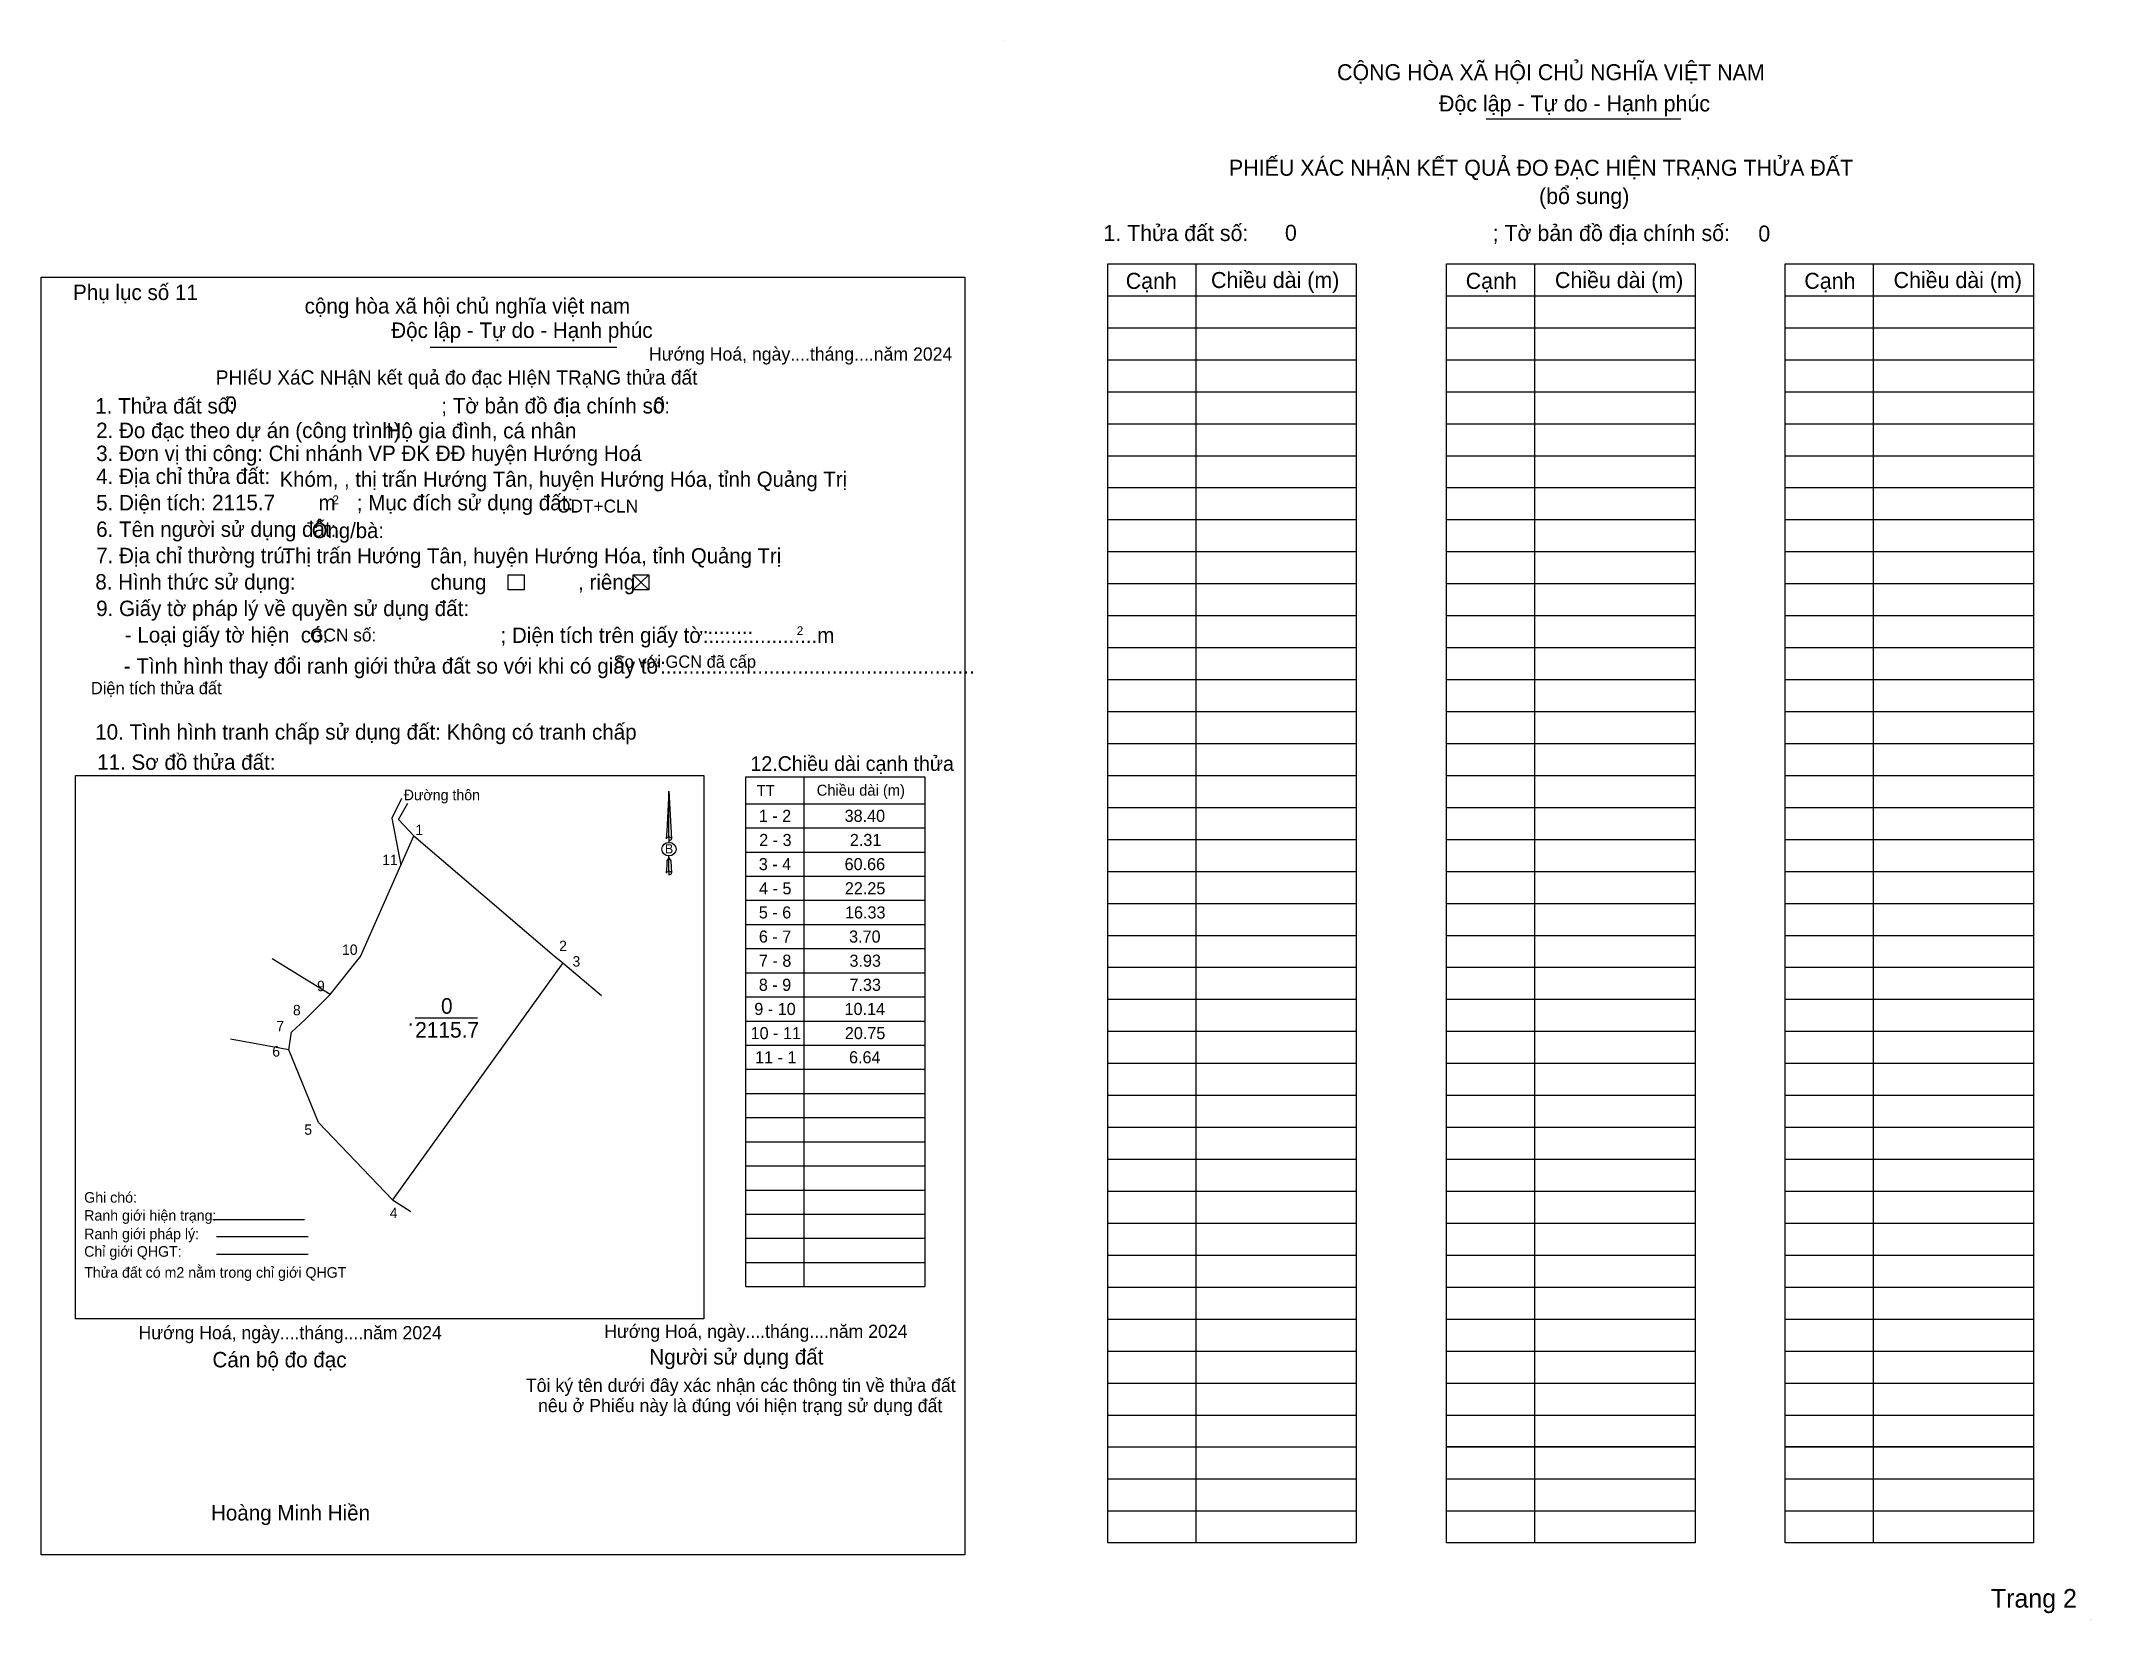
# Model space of a CAD drawing. Extents: x 548579 to 549005, y 1843300 to 1843628.
import ezdxf

# ---------------------------------------------------------------- set-up
doc = ezdxf.new("R2010")
doc.units = 0
for name, color, linetype in [('Level 1', 7, 'Continuous'), ('Level 10', 7, 'Continuous'), ('Level 13', 7, 'Continuous'), ('Level 23', 7, 'Continuous'), ('Level 3', 7, 'Continuous'), ('Level 40', 7, 'Continuous'), ('Level 52', 7, 'Continuous'), ('Level 53', 7, 'Continuous'), ('Level 59', 7, 'Continuous'), ('Level 6', 7, 'Continuous'), ('Level 9', 7, 'Continuous')]:
    doc.layers.add(name, color=color, linetype=linetype)

msp = doc.modelspace()

# ---------------------------------------------------------------- linework, layer by layer
at = {"layer": 'Level 1'}
for p, q in [((548778.67, 1843628.18), (548778.67, 1843628.18)), ((548878.94, 1843612), (548919.39, 1843612)), ((548818.57, 1843581.87), (548818.57, 1843315.96)), ((548888.97, 1843581.87), (548888.97, 1843315.96)), ((548959.36, 1843581.87), (548959.36, 1843315.96)), ((548800.29, 1843575.22), (548851.92, 1843575.22)), ((548870.69, 1843575.22), (548922.32, 1843575.22)), ((548941.08, 1843575.22), (548992.71, 1843575.22)), ((548800.29, 1843568.57), (548851.92, 1843568.57)), ((548870.69, 1843568.57), (548922.32, 1843568.57)), ((548941.08, 1843568.57), (548992.71, 1843568.57)), ((548800.29, 1843561.92), (548851.92, 1843561.92)), ((548870.69, 1843561.92), (548922.32, 1843561.92)), ((548941.08, 1843561.92), (548992.71, 1843561.92)), ((548800.29, 1843555.28), (548851.92, 1843555.28)), ((548870.69, 1843555.28), (548922.32, 1843555.28)), ((548941.08, 1843555.28), (548992.71, 1843555.28)), ((548800.29, 1843548.63), (548851.92, 1843548.63)), ((548870.69, 1843548.63), (548922.32, 1843548.63)), ((548941.08, 1843548.63), (548992.71, 1843548.63)), ((548800.29, 1843541.98), (548851.92, 1843541.98)), ((548870.69, 1843541.98), (548922.32, 1843541.98)), ((548941.08, 1843541.98), (548992.71, 1843541.98)), ((548800.29, 1843535.33), (548851.92, 1843535.33)), ((548870.69, 1843535.33), (548922.32, 1843535.33)), ((548941.08, 1843535.33), (548992.71, 1843535.33)), ((548800.29, 1843528.69), (548851.92, 1843528.69)), ((548870.69, 1843528.69), (548922.32, 1843528.69)), ((548941.08, 1843528.69), (548992.71, 1843528.69)), ((548800.29, 1843522.04), (548851.92, 1843522.04)), ((548870.69, 1843522.04), (548922.32, 1843522.04)), ((548941.08, 1843522.04), (548992.71, 1843522.04)), ((548800.29, 1843515.39), (548851.92, 1843515.39)), ((548870.69, 1843515.39), (548922.32, 1843515.39)), ((548941.08, 1843515.39), (548992.71, 1843515.39)), ((548800.29, 1843508.74), (548851.92, 1843508.74)), ((548870.69, 1843508.74), (548922.32, 1843508.74)), ((548941.08, 1843508.74), (548992.71, 1843508.74)), ((548800.29, 1843502.1), (548851.92, 1843502.1)), ((548870.69, 1843502.1), (548922.32, 1843502.1)), ((548941.08, 1843502.1), (548992.71, 1843502.1)), ((548800.29, 1843495.45), (548851.92, 1843495.45)), ((548870.69, 1843495.45), (548922.32, 1843495.45)), ((548941.08, 1843495.45), (548992.71, 1843495.45)), ((548800.29, 1843488.8), (548851.92, 1843488.8)), ((548870.69, 1843488.8), (548922.32, 1843488.8)), ((548941.08, 1843488.8), (548992.71, 1843488.8)), ((548800.29, 1843482.15), (548851.92, 1843482.15)), ((548870.69, 1843482.15), (548922.32, 1843482.15)), ((548941.08, 1843482.15), (548992.71, 1843482.15)), ((548737.07, 1843475.23), (548737.07, 1843369.25)), ((548800.29, 1843475.51), (548851.92, 1843475.51)), ((548870.69, 1843475.51), (548922.32, 1843475.51)), ((548941.08, 1843475.51), (548992.71, 1843475.51)), ((548725.02, 1843469.62), (548762.25, 1843469.62)), ((548800.29, 1843468.86), (548851.92, 1843468.86)), ((548870.69, 1843468.86), (548922.32, 1843468.86)), ((548941.08, 1843468.86), (548992.71, 1843468.86)), ((548725.02, 1843464.6), (548762.25, 1843464.6)), ((548800.29, 1843462.21), (548851.92, 1843462.21)), ((548870.69, 1843462.21), (548922.32, 1843462.21)), ((548941.08, 1843462.21), (548992.71, 1843462.21)), ((548725.02, 1843459.59), (548762.25, 1843459.59)), ((548800.29, 1843455.56), (548851.92, 1843455.56)), ((548870.69, 1843455.56), (548922.32, 1843455.56)), ((548941.08, 1843455.56), (548992.71, 1843455.56)), ((548725.02, 1843454.57), (548762.25, 1843454.57)), ((548725.02, 1843449.55), (548762.25, 1843449.55)), ((548800.29, 1843448.92), (548851.92, 1843448.92)), ((548870.69, 1843448.92), (548922.32, 1843448.92)), ((548941.08, 1843448.92), (548992.71, 1843448.92)), ((548725.02, 1843444.53), (548762.25, 1843444.53)), ((548725.02, 1843439.51), (548762.25, 1843439.51)), ((548800.29, 1843442.27), (548851.92, 1843442.27)), ((548870.69, 1843442.27), (548922.32, 1843442.27)), ((548941.08, 1843442.27), (548992.71, 1843442.27)), ((548725.02, 1843434.49), (548762.25, 1843434.49)), ((548800.29, 1843435.62), (548851.92, 1843435.62)), ((548870.69, 1843435.62), (548922.32, 1843435.62)), ((548941.08, 1843435.62), (548992.71, 1843435.62)), ((548725.02, 1843429.47), (548762.25, 1843429.47)), ((548800.29, 1843428.97), (548851.92, 1843428.97)), ((548870.69, 1843428.97), (548922.32, 1843428.97)), ((548941.08, 1843428.97), (548992.71, 1843428.97)), ((548725.02, 1843424.45), (548762.25, 1843424.45)), ((548800.29, 1843422.33), (548851.92, 1843422.33)), ((548870.69, 1843422.33), (548922.32, 1843422.33)), ((548941.08, 1843422.33), (548992.71, 1843422.33)), ((548725.02, 1843419.44), (548762.25, 1843419.44)), ((548725.02, 1843414.42), (548762.25, 1843414.42)), ((548800.29, 1843415.68), (548851.92, 1843415.68)), ((548870.69, 1843415.68), (548922.32, 1843415.68)), ((548941.08, 1843415.68), (548992.71, 1843415.68)), ((548725.02, 1843409.4), (548762.25, 1843409.4)), ((548800.29, 1843409.03), (548851.92, 1843409.03)), ((548870.69, 1843409.03), (548922.32, 1843409.03)), ((548941.08, 1843409.03), (548992.71, 1843409.03)), ((548725.02, 1843404.38), (548762.25, 1843404.38)), ((548800.29, 1843402.38), (548851.92, 1843402.38)), ((548870.69, 1843402.38), (548922.32, 1843402.38)), ((548941.08, 1843402.38), (548992.71, 1843402.38)), ((548725.02, 1843399.36), (548762.25, 1843399.36)), ((548725.02, 1843394.34), (548762.25, 1843394.34)), ((548800.29, 1843395.74), (548851.92, 1843395.74)), ((548870.69, 1843395.74), (548922.32, 1843395.74)), ((548941.08, 1843395.74), (548992.71, 1843395.74)), ((548725.02, 1843389.32), (548762.25, 1843389.32)), ((548800.29, 1843389.09), (548851.92, 1843389.09)), ((548870.69, 1843389.09), (548922.32, 1843389.09)), ((548941.08, 1843389.09), (548992.71, 1843389.09)), ((548725.02, 1843384.3), (548762.25, 1843384.3)), ((548725.02, 1843379.29), (548762.25, 1843379.29)), ((548800.29, 1843382.44), (548851.92, 1843382.44)), ((548870.69, 1843382.44), (548922.32, 1843382.44)), ((548941.08, 1843382.44), (548992.71, 1843382.44)), ((548800.29, 1843375.79), (548851.92, 1843375.79)), ((548870.69, 1843375.79), (548922.32, 1843375.79)), ((548941.08, 1843375.79), (548992.71, 1843375.79)), ((548725.02, 1843374.27), (548762.25, 1843374.27)), ((548725.02, 1843369.25), (548762.25, 1843369.25)), ((548800.29, 1843369.14), (548851.92, 1843369.14)), ((548870.69, 1843369.14), (548922.32, 1843369.14)), ((548941.08, 1843369.14), (548992.71, 1843369.14)), ((548800.29, 1843362.5), (548851.92, 1843362.5)), ((548870.69, 1843362.5), (548922.32, 1843362.5)), ((548941.08, 1843362.5), (548992.71, 1843362.5)), ((548800.29, 1843355.85), (548851.92, 1843355.85)), ((548870.69, 1843355.85), (548922.32, 1843355.85)), ((548941.08, 1843355.85), (548992.71, 1843355.85)), ((548800.29, 1843349.2), (548851.92, 1843349.2)), ((548870.69, 1843349.2), (548922.32, 1843349.2)), ((548941.08, 1843349.2), (548992.71, 1843349.2)), ((548800.29, 1843342.55), (548851.92, 1843342.55)), ((548870.69, 1843342.55), (548922.32, 1843342.55)), ((548941.08, 1843342.55), (548992.71, 1843342.55)), ((548800.29, 1843335.91), (548851.92, 1843335.91)), ((548870.69, 1843335.91), (548922.32, 1843335.91)), ((548941.08, 1843335.91), (548992.71, 1843335.91)), ((548800.29, 1843329.26), (548851.92, 1843329.26)), ((548870.69, 1843329.26), (548922.32, 1843329.26)), ((548941.08, 1843329.26), (548992.71, 1843329.26)), ((548800.29, 1843322.61), (548851.92, 1843322.61)), ((548800.29, 1843322.61), (548851.92, 1843322.61)), ((548870.69, 1843322.61), (548922.32, 1843322.61)), ((548870.69, 1843322.61), (548922.32, 1843322.61)), ((548941.08, 1843322.61), (548992.71, 1843322.61)), ((548941.08, 1843322.61), (548992.71, 1843322.61)), ((549004.63, 1843299.95), (549004.63, 1843299.95))]:
    msp.add_line(p, q, dxfattribs=at)
for points in [[(548800.29, 1843581.87), (548851.92, 1843581.87), (548851.92, 1843315.96), (548800.29, 1843315.96)], [(548870.69, 1843581.87), (548922.32, 1843581.87), (548922.32, 1843335.91), (548870.69, 1843335.91)], [(548870.69, 1843581.87), (548922.32, 1843581.87), (548922.32, 1843315.96), (548870.69, 1843315.96)], [(548941.08, 1843581.87), (548992.71, 1843581.87), (548992.71, 1843335.91), (548941.08, 1843335.91)], [(548941.08, 1843581.87), (548992.71, 1843581.87), (548992.71, 1843315.96), (548941.08, 1843315.96)]]:
    msp.add_lwpolyline(points, close=True, dxfattribs=at)
msp.add_lwpolyline([(548725.02, 1843369.25), (548725.02, 1843475.23), (548762.25, 1843475.23), (548762.25, 1843369.25)], dxfattribs=at)
at = {"layer": 'Level 10'}
for p, q in [((548701.58, 1843517.19), (548704.88, 1843514.11)), ((548704.88, 1843517.19), (548701.58, 1843514.11)), ((548686.97, 1843436.53), (548695.02, 1843429.75))]:
    msp.add_line(p, q, dxfattribs=at)
msp.add_lwpolyline([(548638.64, 1843429.95), (548644.94, 1843437.89), (548653.31, 1843456.87), (548655.99, 1843462.95), (548685.2, 1843438.02), (548686.97, 1843436.53), (548651.57, 1843387.27), (548636.2, 1843403.36), (548630, 1843418.47), (548630.54, 1843422.13), (548633.45, 1843424.77)], close=True, dxfattribs=at)
at = {"layer": 'Level 13'}
for p, q in [((548614.2, 1843383.23), (548633.3, 1843383.23)), ((548614.95, 1843379.67), (548634.05, 1843379.67)), ((548614.95, 1843376.02), (548634.05, 1843376.02))]:
    msp.add_line(p, q, dxfattribs=at)
msp.add_lwpolyline([(548578.51, 1843579.09), (548770.52, 1843579.09), (548770.52, 1843313.52), (548578.51, 1843313.52)], close=True, dxfattribs=at)
at = {"layer": 'Level 23'}
for points in [[(548653.43, 1843470.71), (548651.41, 1843466.64), (548653.31, 1843456.87)], [(548653.43, 1843470.71), (548651.41, 1843466.64), (548653.31, 1843456.87)], [(548655.99, 1843462.95), (548652.8, 1843466.32), (548654.77, 1843469.76)], [(548655.99, 1843462.95), (548652.8, 1843466.32), (548654.77, 1843469.76)]]:
    msp.add_lwpolyline(points, dxfattribs=at)
at = {"layer": 'Level 3'}
for p, q in [((548778.67, 1843628.18), (548778.67, 1843628.18)), ((549004.64, 1843299.95), (549004.64, 1843299.95))]:
    msp.add_line(p, q, dxfattribs=at)
at = {"layer": 'Level 40'}
for p, q in [((548709.04, 1843472.23), (548708.58, 1843463.9)), ((548709.04, 1843472.23), (548709.54, 1843462.36)), ((548709.04, 1843472.23), (548709.54, 1843462.36)), ((548709.04, 1843462.69), (548709.04, 1843472.23)), ((548709.04, 1843472.23), (548709.54, 1843462.36)), ((548708.58, 1843463.9), (548708.48, 1843462.36)), ((548709.04, 1843462.69), (548709.04, 1843462.33)), ((548709.04, 1843462.33), (548709.04, 1843462.04)), ((548709.04, 1843462.04), (548709.04, 1843461.66)), ((548709.04, 1843462.04), (548709.04, 1843461.66)), ((548709.04, 1843462.04), (548709.04, 1843461.66)), ((548709.54, 1843462.36), (548709.54, 1843462.36)), ((548708.58, 1843456.79), (548708.48, 1843455.23)), ((548708.62, 1843457.79), (548708.58, 1843456.79)), ((548709.04, 1843458.35), (548708.62, 1843457.79)), ((548709.04, 1843458.35), (548709.04, 1843458.79)), ((548709.04, 1843458.35), (548709.04, 1843458.79)), ((548709.04, 1843458.35), (548709.04, 1843458.79)), ((548709.04, 1843458.35), (548709.43, 1843457.79)), ((548709.04, 1843458.35), (548709.43, 1843457.79)), ((548709.04, 1843458.35), (548709.43, 1843457.79)), ((548709.04, 1843455.56), (548709.04, 1843458.35)), ((548709.04, 1843455.56), (548709.04, 1843455.17)), ((548709.43, 1843457.79), (548709.54, 1843455.23)), ((548709.43, 1843457.79), (548709.54, 1843455.23)), ((548709.43, 1843457.79), (548709.54, 1843455.23)), ((548709.04, 1843455.17), (548709.04, 1843454.9)), ((548709.54, 1843455.23), (548709.54, 1843455.23))]:
    msp.add_line(p, q, dxfattribs=at)
msp.add_ellipse((548709.04, 1843460.19), major_axis=(1.47, 0), ratio=0.952727, dxfattribs=at)
for centre, start_param, end_param in [((548709.04, 1843462.35), 1.570796, 3.074452), ((548709.04, 1843462.35), 0.067141, 1.570796), ((548709.04, 1843462.35), 4.712389, 6.283185), ((548709.04, 1843455.2), 1.570796, 2.491069), ((548709.04, 1843455.2), 0.067141, 1.570796), ((548709.04, 1843455.2), 2.491069, 3.074278), ((548709.04, 1843455.2), 4.712389, 6.283185)]:
    msp.add_ellipse(centre, major_axis=(0.539, 0), ratio=0.614131, start_param=start_param, end_param=end_param, dxfattribs=at)
at = {"layer": 'Level 53'}
for p, q in [((548578.5, 1843579.09), (548578.5, 1843579.09)), ((548659.37, 1843564.56), (548698.2, 1843564.56)), ((548585.68, 1843475.51), (548716.32, 1843475.51)), ((548585.68, 1843362.53), (548585.68, 1843475.51)), ((548716.32, 1843475.51), (548716.32, 1843362.53)), ((548716.32, 1843362.53), (548585.68, 1843362.53)), ((548770.5, 1843313.53), (548770.5, 1843313.53))]:
    msp.add_line(p, q, dxfattribs=at)
for points in [[(548675.63, 1843517.19), (548678.93, 1843517.19), (548678.93, 1843514.11), (548675.63, 1843514.11)], [(548701.58, 1843517.19), (548704.88, 1843517.19), (548704.88, 1843514.11), (548701.58, 1843514.11)]]:
    msp.add_lwpolyline(points, close=True, dxfattribs=at)
at = {"layer": 'Level 59'}
for p, q in [((548638.64, 1843429.95), (548626.54, 1843437.37)), ((548630, 1843418.46), (548617.89, 1843420.69)), ((548651.57, 1843387.27), (548655.4, 1843384.83))]:
    msp.add_line(p, q, dxfattribs=at)
at = {"layer": 'Level 9'}
msp.add_line((548656.28, 1843425.11), (548669.25, 1843425.11), dxfattribs=at)

# ---------------------------------------------------------------- texts
at = {"layer": 'Level 1'}
for s, height, p in [('CỘNG HÒA XÃ HỘI CHỦ NGHĨA VIỆT NAM', 3.3238, (548847.91, 1843620.03)), ('Độc lập - Tự do - Hạnh phúc', 3.3238, (548869.1, 1843613.54)), ('PHIẾU XÁC NHẬN KẾT QUẢ ĐO ĐẠC HIỆN TRẠNG THỬA ĐẤT', 3.3238, (548825.45, 1843600.17)), ('(bổ sung)', 3.324, (548889.9, 1843594.29)), ('1. Thửa đất số:', 3.3238, (548799.33, 1843586.6)), ('; Tờ bản đồ địa chính số:', 3.3238, (548880.23, 1843586.6)), ('Cạnh', 3.324, (548803.99, 1843576.66)), ('Chiều dài (m)', 3.3238, (548821.71, 1843576.83)), ('Cạnh', 3.324, (548874.66, 1843576.66)), ('Chiều dài (m)', 3.3238, (548893.21, 1843576.83)), ('Cạnh', 3.324, (548945.05, 1843576.66)), ('Chiều dài (m)', 3.3238, (548963.6, 1843576.83)), ('TT', 2.285, (548727.28, 1843471.22)), ('Chiều dài (m)', 2.2855, (548739.75, 1843471.3)), ('Trang 2', 3.878, (548983.83, 1843302.52))]:
    msp.add_text(s, height=height, dxfattribs=at).set_placement(p)
at = {"layer": 'Level 13'}
for s, height, p in [('0', 3.24, (548661.65, 1843425.97)), ('.', 3.24, (548654.77, 1843423.49)), ('2115.7', 3.243, (548656.29, 1843421))]:
    msp.add_text(s, height=height, dxfattribs=at).set_placement(p)
at = {"layer": 'Level 40'}
msp.add_text('B', height=1.92, dxfattribs=at).set_placement((548708.21, 1843459.29))
at = {"layer": 'Level 52'}
for s, p in [('1 - 2', (548727.72, 1843465.86)), ('38.40', (548745.55, 1843465.86)), ('2 - 3', (548727.8, 1843460.84)), ('2.31', (548746.64, 1843460.84)), ('3 - 4', (548727.71, 1843455.82)), ('60.66', (548745.55, 1843455.82)), ('4 - 5', (548727.77, 1843450.8)), ('22.25', (548745.6, 1843450.8)), ('5 - 6', (548727.72, 1843445.78)), ('16.33', (548745.63, 1843445.78)), ('6 - 7', (548727.73, 1843440.76)), ('3.70', (548746.48, 1843440.76)), ('7 - 8', (548727.75, 1843435.74)), ('3.93', (548746.56, 1843435.74)), ('8 - 9', (548727.72, 1843430.73)), ('7.33', (548746.56, 1843430.73)), ('9 - 10', (548726.78, 1843425.71)), ('10.14', (548745.54, 1843425.71)), ('10 - 11', (548726.01, 1843420.69)), ('20.75', (548745.6, 1843420.69)), ('11 - 1', (548726.94, 1843415.67)), ('6.64', (548746.47, 1843415.67))]:
    msp.add_text(s, height=2.514, dxfattribs=at).set_placement(p)
at = {"layer": 'Level 53'}
for s, height, p in [('Phụ lục số 11', 3.2013, (548585.17, 1843574.34)), ('cộng hòa xã hội chủ nghĩa việt nam', 3.2048, (548633.3, 1843571.52)), ('Độc lập - Tự do - Hạnh phúc', 3.2048, (548651.31, 1843566.46)), ('Hướng Hoá, ngày....tháng....năm 2024', 2.7461, (548704.89, 1843561.74)), ('PHIếU XáC NHậN kết quả đo đạc HIệN TRạNG thửa đất', 2.967, (548614.83, 1843556.76)), ('1. Thửa đất số:', 3.2013, (548589.77, 1843550.74)), ('; Tờ bản đồ địa chính số:', 3.2013, (548661.71, 1843550.76)), ('2. Đo đạc theo dự án (công trình):', 3.2002, (548589.97, 1843545.64)), ('Hộ gia đình, cá nhân', 3.2002, (548650.32, 1843545.58)), ('3. Đơn vị thi công: Chi nhánh VP ĐK ĐĐ huyện Hướng Hoá', 3.2002, (548589.97, 1843540.86)), ('4. Địa chỉ thửa đất:', 3.2002, (548589.97, 1843536.1)), ('5. Diện tích:', 3.2002, (548589.97, 1843530.61)), ('m', 3.2, (548636.18, 1843530.61)), ('2', 1.83, (548639.07, 1843531.89)), ('; Mục đích sử dụng đất:', 3.2013, (548644.13, 1843530.61)), ('6. Tên người sử dụng đất:', 3.2002, (548589.97, 1843525.1)), ('7. Địa chỉ thường trú:', 3.2002, (548589.97, 1843519.63)), ('8. Hình thức sử dụng:', 3.2002, (548589.79, 1843514.16)), ('chung                , riêng', 3.2013, (548659.44, 1843514.11)), ('9. Giấy tờ pháp lý về quyền sử dụng đất:', 3.2002, (548589.97, 1843508.64)), ('     - Loại giấy tờ hiện  có:', 3.2013, (548589.97, 1843503.13)), ('     ; Diện tích trên giấy tờ:...................m', 3.2002, (548668.07, 1843503.06)), ('........', 3.2, (548717.03, 1843504.93)), ('2', 1.83, (548735.6, 1843504.68)), ('     - Tình hình thay đổi ranh giới thửa đất so với khi có giấy tờ:......................................................', 3.20126, (548589.77, 1843496.67)), ('10. Tình hình tranh chấp sử dụng đất: Không có tranh chấp', 3.2002, (548589.77, 1843482.95)), ('11. Sơ đồ thửa đất:', 3.2002, (548590.18, 1843476.68)), ('12.Chiều dài cạnh thửa', 3.0402, (548725.98, 1843476.46)), ('Đường thôn', 2.203, (548653.9, 1843470.35)), ('Ghi chó:', 2.203, (548587.48, 1843386.69)), ('Ranh giới hiện trạng:', 2.2034, (548587.48, 1843382.95)), ('Ranh giới pháp lý:', 2.2034, (548587.48, 1843379.11)), ('Chỉ giới QHGT:', 2.2034, (548587.48, 1843375.46)), ('Thửa đất có m2 nằm trong chỉ giới QHGT', 2.2034, (548587.48, 1843371.09)), ('Hướng Hoá, ngày....tháng....năm 2024', 2.7461, (548598.77, 1843358.3)), ('Hướng Hoá, ngày....tháng....năm 2024', 2.7461, (548695.58, 1843358.59)), ('Cán bộ đo đạc', 3.2049, (548614.14, 1843352.46)), ('Người sử dụng đất', 3.2048, (548704.96, 1843353.05)), ('Tôi ký tên dưới đây xác nhận các thông tin về thửa đất ', 2.7581, (548679.28, 1843347.35)), ('nêu ở Phiếu này là đúng vói hiện trạng sử dụng đất', 2.7581, (548681.83, 1843343.15)), ('Hoàng Minh Hiền', 3.2002, (548613.84, 1843320.63))]:
    msp.add_text(s, height=height, dxfattribs=at).set_placement(p)
at = {"layer": 'Level 6'}
for p in [(548837.08, 1843586.67), (548935.48, 1843586.51)]:
    msp.add_text('0', height=3.31, rotation=359.8394, dxfattribs=at).set_placement(p)
for s, height, p in [('0', 3.2, (548616.82, 1843551.09)), ('0', 3.2, (548705.8, 1843550.81)), ('Khóm, , thị trấn Hướng Tân, huyện Hướng Hóa, tỉnh Quảng Trị', 3.1567, (548628.11, 1843535.51)), ('2115.7', 3.2, (548614.07, 1843530.65)), ('ODT+CLN', 2.683, (548685.78, 1843530.16)), ('Ông/bà:', 3.157, (548634.78, 1843524.84)), ('Thị trấn Hướng Tân, huyện Hướng Hóa, tỉnh Quảng Trị', 3.1567, (548628.74, 1843519.59)), ('GCN số:', 2.683, (548634.44, 1843503.36)), ('So với GCN đã cấp', 2.5569, (548697.53, 1843497.89)), ('Diện tích thửa đất', 2.5569, (548588.87, 1843492.39))]:
    msp.add_text(s, height=height, dxfattribs=at).set_placement(p)
at = {"layer": 'Level 9'}
for s, height, p in [('1', 2.16, (548656.33, 1843463.12)), ('11', 2.162, (548649.44, 1843456.88)), ('10', 2.162, (548641.09, 1843438.21)), ('2', 2.16, (548686.22, 1843439)), ('3', 2.16, (548688.99, 1843435.78)), ('9', 2.16, (548635.89, 1843430.67)), ('8', 2.16, (548630.88, 1843425.65)), ('7', 2.16, (548627.43, 1843422.32)), ('6', 2.16, (548626.58, 1843417.06)), ('5', 2.16, (548633.24, 1843400.81)), ('4', 2.16, (548651.01, 1843383.49))]:
    msp.add_text(s, height=height, dxfattribs=at).set_placement(p)

doc.saveas('drawing.dxf')
